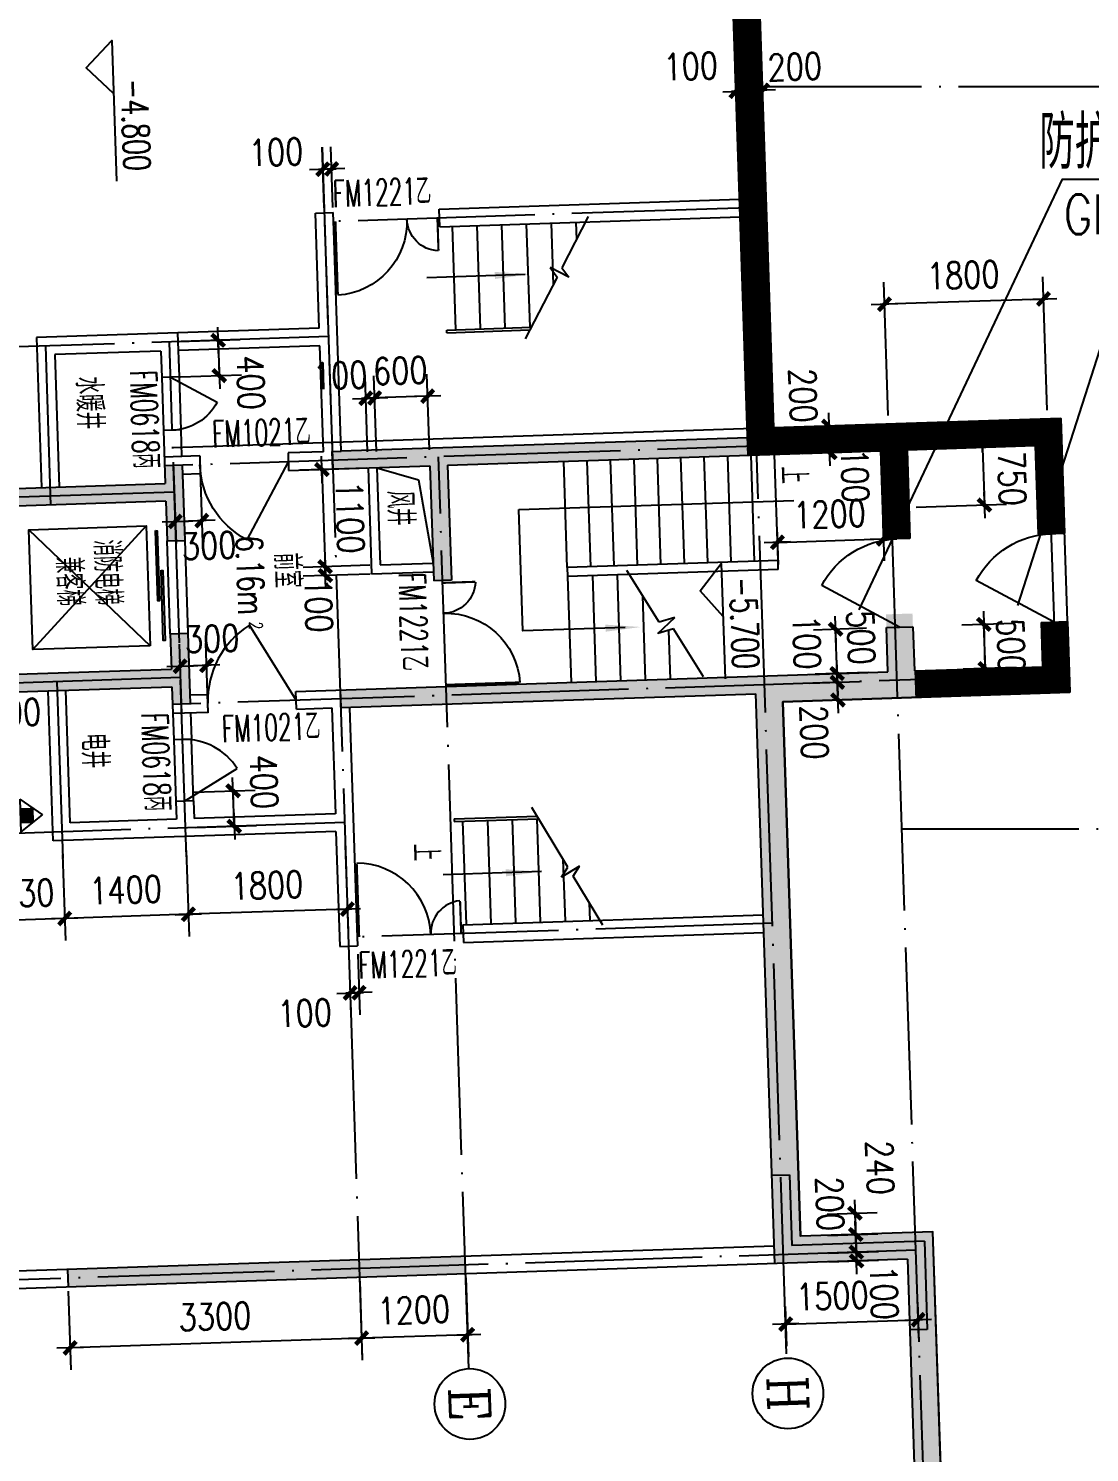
# Model space of a CAD drawing. Extents: x 634182 to 802382, y -1101880 to -864080.
# Drawn here: x 655539 to 667543, y -999921 to -983810 of the extents above; entities that cross this region are included whole.
import ezdxf
from ezdxf.enums import TextEntityAlignment as Align

# ---------------------------------------------------------------- set-up
doc = ezdxf.new("R2010")
doc.units = 0
doc.header["$LTSCALE"] = 1000
doc.header["$MEASUREMENT"] = 0
doc.linetypes.add('DOTE', pattern=[2.42, 2, -0.2, 0.02, -0.2])
doc.layers.get('0').update_dxf_attribs({"linetype": 'CONTINUOUS'})
doc.layers.get('DEFPOINTS').update_dxf_attribs({"linetype": 'CONTINUOUS'})
for name, color, linetype in [('21', 21, 'CONTINUOUS'), ('AXIS', 3, 'CONTINUOUS'), ('AXIS_TEXT', 7, 'CONTINUOUS'), ('DOTE', 1, 'DOTE'), ('LVTRY', 23, 'CONTINUOUS'), ('PUB_DIM', 3, 'CONTINUOUS'), ('PUB_TEXT', 7, 'CONTINUOUS'), ('STAIR', 2, 'CONTINUOUS'), ('TEXT1', 7, 'CONTINUOUS'), ('WALL', 191, 'CONTINUOUS'), ('WINDOW', 2, 'CONTINUOUS'), ('WINDOW_TEXT', 6, 'CONTINUOUS'), ('防火分區线', 2, 'CONTINUOUS'), ('防火门', 7, 'CONTINUOUS')]:
    doc.layers.add(name, color=color, linetype=linetype)
doc.styles.add('COMPLEX', font='COMPLEX')
doc.styles.add('DIM_FONT', font='simplex.shx', dxfattribs={"width": 0.8})
doc.styles.add('SIMPLEX', font='SIMPLEX.SHX')
doc.styles.add('Z', font='romans', dxfattribs={"width": 0.8, "bigfont": 'z'})
doc.dimstyles.new('DIMN', dxfattribs={"dimtxt": 300, "dimasz": 1, "dimexe": 250, "dimexo": 300, "dimgap": 150, "dimtad": 1, "dimdec": 0, "dimzin": 0, "dimdsep": 46, "dimtxsty": 'DIM_FONT', "dimblk": '_DIMX', "dimblk1": '_DIMX', "dimblk2": '_DIMX', "dimcen": 2.5, "dimclrt": 7, "dimadec": 0, "dimazin": 0, "dimtfac": 1, "dimtdec": 0, "dimtix": 1, "dimtmove": 2, "dimatfit": 3, "dimldrblk": '_DIMX', "dimfxl": 0, "dimtolj": 1, "dimtzin": 0, "dimarcsym": 0})

# ---------------------------------------------------------------- blocks, each defined once
blk = doc.blocks.new('M_A1SFU')
blk.add_line((-0.5, 0), (0, -0.866))
blk.add_arc((-0.5, 0), 1, 300, 0)
blk = doc.blocks.new('_DBLK')
blk.add_line((-0.5, 0), (0, -0.866))
blk.add_arc((-0.5, 0), 1, 300, 0)
at = {"layer": 'WINDOW_TEXT', "style": 'SIMPLEX', "flags": 9}
blk.add_attdef('A', text='', height=1, dxfattribs=at).set_placement((0, 1.5), align=Align.MIDDLE)
blk = doc.blocks.new('M_A17ORW')
at = {"const_width": 0.02}
for points in [[(-0.481, -0.001), (-0.481, -0.308)], [(0.481, 0.001), (0.481, -0.691)]]:
    blk.add_lwpolyline(points, dxfattribs=at)
for centre, radius, start, end in [((-0.501, -0.003), 0.307, 274.2492, 0.2101), ((0.505, 0.002), 0.699, 180.2762, 268.0603)]:
    blk.add_arc(centre, radius, start, end)
blk = doc.blocks.new('_AXISO')
blk.add_circle((0, 0), 0.5)
at = {"layer": 'AXIS_TEXT', "style": 'COMPLEX', "width": 1.041667}
blk.add_attdef('A', text='', height=0.56, dxfattribs=at).set_placement((-0.25, -0.28), (0.25, -0.28), align=Align.FIT)
blk = doc.blocks.new('_DIMX')
blk.add_line((-150, 0), (150, 0))
at = {"const_width": 50}
blk.add_lwpolyline([(-70, -70), (70, 70)], dxfattribs=at)
blk = doc.blocks.new('_A2AKO')
at = {"const_width": 0.02}
for points in [[(-0.481, -0.001), (-0.481, -0.308)], [(0.481, 0.001), (0.481, -0.691)]]:
    blk.add_lwpolyline(points, dxfattribs=at)
for centre, radius, start, end in [((-0.501, -0.003), 0.307, 274.2492, 0.2101), ((0.505, 0.002), 0.699, 180.2762, 268.0603)]:
    blk.add_arc(centre, radius, start, end)
blk = doc.blocks.new('M_A14NPV')
for points in [[(0.18, 0.178), (0.177, 0.16), (-0.617, 0.16), (-0.617, 0.181)], [(0.632, 0.226), (0.629, 0.208), (-0.164, 0.208), (-0.164, 0.229)]]:
    blk.add_lwpolyline(points, close=True)
blk = doc.blocks.new('A$C369A06F2')
at = {"layer": 'PUB_DIM'}
for p, q in [((0, 0), (186, 248)), ((373, 0), (186, 248)), ((0, 0), (373, 0)), ((103, 138), (270, 138)), ((270, 138), (270, 0))]:
    blk.add_line(p, q, dxfattribs=at)
blk.add_solid([(103, 138), (270, 138), (103, 0), (270, 0)], dxfattribs=at)
blk = doc.blocks.new('*D1098')
at = {"color": 0, "linetype": 'ByBlock'}
for p, q in [((659164, -994286), (659187, -994972)), ((659264, -994283), (659287, -994969)), ((659177, -994722), (659176, -994722)), ((659178, -994722), (659278, -994719)), ((659178, -994722), (659278, -994719)), ((659279, -994719), (659280, -994719))]:
    blk.add_line(p, q, dxfattribs=at)
at = {"layer": 'DEFPOINTS', "color": 0, "linetype": 'ByBlock'}
for p in [(659154, -993986), (659254, -993983), (659278, -994719)]:
    blk.add_point(p, dxfattribs=at)
at = {"color": 0, "linetype": 'ByBlock'}
for p, rotation in [((659178, -994722), 1.900000000160169), ((659278, -994719), 181.9000000001601)]:
    blk.add_blockref('_DIMX', p, dxfattribs=dict(at, rotation=rotation))
at = {"color": 7, "linetype": 'ByBlock', "insert": (658664, -994950), "char_height": 300, "attachment_point": 5, "rotation": 1.9, "style": 'DIM_FONT'}
blk.add_mtext('\\A1;100', dxfattribs=at)
blk = doc.blocks.new('*D1099')
at = {"color": 0, "linetype": 'ByBlock'}
for p, q in [((658884, -985838), (658861, -985152)), ((658984, -985835), (658961, -985149)), ((658868, -985402), (658867, -985402)), ((658869, -985402), (658969, -985399)), ((658869, -985402), (658969, -985399)), ((658970, -985399), (658971, -985398))]:
    blk.add_line(p, q, dxfattribs=at)
at = {"layer": 'DEFPOINTS', "color": 0, "linetype": 'ByBlock'}
for p in [(658969, -985399), (658894, -986138), (658994, -986135)]:
    blk.add_point(p, dxfattribs=at)
at = {"color": 0, "linetype": 'ByBlock'}
for p, rotation in [((658869, -985402), 1.899999999898299), ((658969, -985399), 181.8999999998983)]:
    blk.add_blockref('_DIMX', p, dxfattribs=dict(at, rotation=rotation))
at = {"color": 7, "linetype": 'ByBlock', "insert": (658340, -985209), "char_height": 300, "attachment_point": 5, "rotation": 1.9, "style": 'DIM_FONT'}
blk.add_mtext('\\A1;100', dxfattribs=at)
blk = doc.blocks.new('*D1107')
at = {"color": 0, "linetype": 'ByBlock'}
for p, q in [((659123, -993050), (659155, -994023)), ((657324, -993110), (657356, -994082)), ((659146, -993773), (657349, -993832))]:
    blk.add_line(p, q, dxfattribs=at)
at = {"layer": 'DEFPOINTS', "color": 0, "linetype": 'ByBlock'}
for p in [(659113, -992750), (657314, -992810), (657348, -993832)]:
    blk.add_point(p, dxfattribs=at)
at = {"color": 0, "linetype": 'ByBlock'}
for p, rotation in [((657348, -993832), 181.8999999999981), ((659147, -993773), 1.899999999998139)]:
    blk.add_blockref('_DIMX', p, dxfattribs=dict(at, rotation=rotation))
at = {"color": 7, "linetype": 'ByBlock', "insert": (658237, -993503), "char_height": 300, "attachment_point": 5, "rotation": 1.9, "style": 'DIM_FONT'}
blk.add_mtext('\\A1;1800', dxfattribs=at)
blk = doc.blocks.new('*D1108')
at = {"color": 0, "linetype": 'ByBlock'}
for p, q in [((655925, -993156), (655957, -994129)), ((657324, -993110), (657356, -994082)), ((657347, -993832), (655950, -993879))]:
    blk.add_line(p, q, dxfattribs=at)
at = {"layer": 'DEFPOINTS', "color": 0, "linetype": 'ByBlock'}
for p in [(655915, -992857), (657314, -992810), (655949, -993879)]:
    blk.add_point(p, dxfattribs=at)
at = {"color": 0, "linetype": 'ByBlock'}
for p, rotation in [((657348, -993832), 1.900000000001416), ((655949, -993879), 181.9000000000014)]:
    blk.add_blockref('_DIMX', p, dxfattribs=dict(at, rotation=rotation))
at = {"color": 7, "linetype": 'ByBlock', "insert": (656638, -993556), "char_height": 300, "attachment_point": 5, "rotation": 1.9, "style": 'DIM_FONT'}
blk.add_mtext('\\A1;1400', dxfattribs=at)
blk = doc.blocks.new('_ARROW')
blk.add_solid([(0, 0), (-1, 0.1), (-1, -0.1)])
blk = doc.blocks.new('*D1116')
at = {"color": 0, "linetype": 'ByBlock'}
for p, q in [((655095, -993184), (655127, -994156)), ((655925, -993156), (655957, -994129)), ((655118, -993906), (655117, -993906)), ((655949, -993879), (655119, -993906)), ((655950, -993879), (655951, -993879))]:
    blk.add_line(p, q, dxfattribs=at)
at = {"layer": 'DEFPOINTS', "color": 0, "linetype": 'ByBlock'}
for p in [(655085, -992884), (655915, -992857), (655119, -993906)]:
    blk.add_point(p, dxfattribs=at)
at = {"color": 0, "linetype": 'ByBlock'}
for p, rotation in [((655119, -993906), 1.900000000006955), ((655949, -993879), 181.900000000007)]:
    blk.add_blockref('_DIMX', p, dxfattribs=dict(at, rotation=rotation))
at = {"color": 7, "linetype": 'ByBlock', "insert": (655524, -993593), "char_height": 300, "attachment_point": 5, "rotation": 1.9, "style": 'DIM_FONT'}
blk.add_mtext('\\A1;830', dxfattribs=at)
blk = doc.blocks.new('*D1124')
at = {"color": 0, "linetype": 'ByBlock'}
for p, q in [((659287, -997984), (659316, -998877)), ((660486, -997944), (660516, -998837)), ((660506, -998588), (659309, -998627))]:
    blk.add_line(p, q, dxfattribs=at)
at = {"layer": 'DEFPOINTS', "color": 0, "linetype": 'ByBlock'}
for p in [(659277, -997684, -285), (660476, -997645, -285), (659308, -998627)]:
    blk.add_point(p, dxfattribs=at)
at = {"color": 0, "linetype": 'ByBlock'}
for p, rotation in [((659308, -998627), 181.9000000000015), ((660507, -998588), 1.900000000001496)]:
    blk.add_blockref('_DIMX', p, dxfattribs=dict(at, rotation=rotation))
at = {"color": 7, "linetype": 'ByBlock', "insert": (659898, -998308), "char_height": 300, "attachment_point": 5, "rotation": 1.9, "style": 'DIM_FONT'}
blk.add_mtext('\\A1;1200', dxfattribs=at)
blk = doc.blocks.new('*D1153')
at = {"color": 0, "linetype": 'ByBlock'}
for p, q in [((659402, -989882), (658645, -989907)), ((659406, -989982), (658648, -990007)), ((658895, -989898), (658895, -989897)), ((658895, -989899), (658898, -989999)), ((658895, -989899), (658898, -989999)), ((658898, -990000), (658898, -990001))]:
    blk.add_line(p, q, dxfattribs=at)
at = {"layer": 'DEFPOINTS', "color": 0, "linetype": 'ByBlock'}
for p in [(659702, -989872), (658898, -989999, 285), (659705, -989972)]:
    blk.add_point(p, dxfattribs=at)
at = {"color": 0, "linetype": 'ByBlock'}
for p, rotation in [((658895, -989899), 271.9000000001142), ((658898, -989999), 91.90000000011419)]:
    blk.add_blockref('_DIMX', p, dxfattribs=dict(at, rotation=rotation))
at = {"color": 7, "linetype": 'ByBlock', "insert": (658822, -990337), "char_height": 300, "attachment_point": 5, "rotation": 271.9, "style": 'DIM_FONT'}
blk.add_mtext('\\A1;100', dxfattribs=at)
blk = doc.blocks.new('*D1154')
at = {"color": 0, "linetype": 'ByBlock'}
for p, q in [((659475, -988596), (659447, -987740)), ((660075, -988577), (660047, -987721)), ((659454, -987990), (659453, -987990)), ((660055, -987970), (659455, -987990)), ((660056, -987970), (660057, -987970))]:
    blk.add_line(p, q, dxfattribs=at)
at = {"layer": 'DEFPOINTS', "color": 0, "linetype": 'ByBlock'}
for p in [(659455, -987990), (659485, -988896), (660085, -988876)]:
    blk.add_point(p, dxfattribs=at)
at = {"color": 0, "linetype": 'ByBlock'}
for p, rotation in [((659455, -987990), 1.900000000009652), ((660055, -987970), 181.9000000000097)]:
    blk.add_blockref('_DIMX', p, dxfattribs=dict(at, rotation=rotation))
at = {"color": 7, "linetype": 'ByBlock', "insert": (659745, -987681), "char_height": 300, "attachment_point": 5, "rotation": 1.9, "style": 'DIM_FONT'}
blk.add_mtext('\\A1;600', dxfattribs=at)
blk = doc.blocks.new('*D1155')
at = {"color": 0, "linetype": 'ByBlock'}
for p, q in [((659375, -988600), (659347, -987744)), ((659475, -988596), (659447, -987740)), ((659354, -987994), (659353, -987994)), ((659455, -987990), (659355, -987994)), ((659455, -987990), (659355, -987994)), ((659456, -987990), (659457, -987990))]:
    blk.add_line(p, q, dxfattribs=at)
at = {"layer": 'DEFPOINTS', "color": 0, "linetype": 'ByBlock'}
for p in [(659355, -987994), (659385, -988900), (659485, -988896)]:
    blk.add_point(p, dxfattribs=at)
at = {"color": 0, "linetype": 'ByBlock'}
for p, rotation in [((659355, -987994), 1.900000000065528), ((659455, -987990), 181.9000000000655)]:
    blk.add_blockref('_DIMX', p, dxfattribs=dict(at, rotation=rotation))
at = {"color": 7, "linetype": 'ByBlock', "insert": (659065, -987735), "char_height": 300, "attachment_point": 5, "rotation": 1.9, "style": 'DIM_FONT'}
blk.add_mtext('\\A1;100', dxfattribs=at)
blk = doc.blocks.new('*D1157')
at = {"color": 0, "linetype": 'ByBlock'}
for p, q in [((657414, -992449), (658104, -992427)), ((657867, -992834), (657854, -992436)), ((657427, -992849), (658117, -992826))]:
    blk.add_line(p, q, dxfattribs=at)
at = {"layer": 'DEFPOINTS', "color": 0, "linetype": 'ByBlock'}
for p in [(657854, -992435), (657114, -992459, -285), (657127, -992859, -285)]:
    blk.add_point(p, dxfattribs=at)
at = {"color": 0, "linetype": 'ByBlock'}
for p, rotation in [((657854, -992435), 91.8999999999942), ((657867, -992835), 271.8999999999942)]:
    blk.add_blockref('_DIMX', p, dxfattribs=dict(at, rotation=rotation))
at = {"color": 7, "linetype": 'ByBlock', "insert": (658204, -992333), "char_height": 300, "attachment_point": 5, "rotation": 271.9, "style": 'DIM_FONT'}
blk.add_mtext('\\A1;400', dxfattribs=at)
blk = doc.blocks.new('*D1162')
at = {"color": 0, "linetype": 'ByBlock'}
for p, q in [((657178, -988717), (657209, -989638)), ((657478, -988708), (657509, -989628)), ((657199, -989388), (657198, -989388)), ((657200, -989388), (657500, -989378)), ((657200, -989388), (657500, -989378)), ((657501, -989378), (657502, -989378))]:
    blk.add_line(p, q, dxfattribs=at)
at = {"layer": 'DEFPOINTS', "color": 0, "linetype": 'ByBlock'}
for p in [(657168, -988418), (657468, -988408), (657500, -989378)]:
    blk.add_point(p, dxfattribs=at)
at = {"color": 0, "linetype": 'ByBlock'}
for p, rotation in [((657200, -989388), 1.900000000015165), ((657500, -989378), 181.9000000000152)]:
    blk.add_blockref('_DIMX', p, dxfattribs=dict(at, rotation=rotation))
at = {"color": 7, "linetype": 'ByBlock', "insert": (657583, -989660), "char_height": 300, "attachment_point": 5, "rotation": 1.9, "style": 'DIM_FONT'}
blk.add_mtext('\\A1;300', dxfattribs=at)
blk = doc.blocks.new('*D1163')
at = {"color": 0, "linetype": 'ByBlock'}
for p, q in [((657273, -991561), (657246, -990775)), ((657572, -991551), (657546, -990765)), ((657254, -991025), (657253, -991025)), ((657255, -991025), (657555, -991015)), ((657255, -991025), (657555, -991015)), ((657556, -991015), (657557, -991015))]:
    blk.add_line(p, q, dxfattribs=at)
at = {"layer": 'DEFPOINTS', "color": 0, "linetype": 'ByBlock'}
for p in [(657555, -991015), (657282, -991861), (657582, -991851)]:
    blk.add_point(p, dxfattribs=at)
at = {"color": 0, "linetype": 'ByBlock'}
for p, rotation in [((657255, -991025), 1.899999999926276), ((657555, -991015), 181.8999999999263)]:
    blk.add_blockref('_DIMX', p, dxfattribs=dict(at, rotation=rotation))
at = {"color": 7, "linetype": 'ByBlock', "insert": (657617, -990713), "char_height": 300, "attachment_point": 5, "rotation": 1.9, "style": 'DIM_FONT'}
blk.add_mtext('\\A1;300', dxfattribs=at)
blk = doc.blocks.new('*D1185')
at = {"color": 0, "linetype": 'ByBlock'}
for p, q in [((655989, -998094), (656018, -998987)), ((659287, -997984), (659316, -998877)), ((659307, -998627), (656011, -998737))]:
    blk.add_line(p, q, dxfattribs=at)
at = {"layer": 'DEFPOINTS', "color": 0, "linetype": 'ByBlock'}
for p in [(659277, -997684, -285), (655979, -997794, -285), (656010, -998737)]:
    blk.add_point(p, dxfattribs=at)
at = {"color": 0, "linetype": 'ByBlock'}
for p, rotation in [((659308, -998627), 1.900000000002056), ((656010, -998737), 181.900000000002)]:
    blk.add_blockref('_DIMX', p, dxfattribs=dict(at, rotation=rotation))
at = {"color": 7, "linetype": 'ByBlock', "insert": (657649, -998382), "char_height": 300, "attachment_point": 5, "rotation": 1.9, "style": 'DIM_FONT'}
blk.add_mtext('\\A1;3300', dxfattribs=at)
blk = doc.blocks.new('*D1198')
at = {"color": 0, "linetype": 'ByBlock'}
for p, q in [((663566, -985220), (663534, -984270)), ((663666, -985217), (663634, -984267)), ((663542, -984520), (663541, -984520)), ((663642, -984517), (663543, -984520)), ((663642, -984517), (663543, -984520)), ((663643, -984517), (663644, -984517))]:
    blk.add_line(p, q, dxfattribs=at)
at = {"layer": 'DEFPOINTS', "color": 0, "linetype": 'ByBlock'}
for p in [(663543, -984520), (663576, -985520), (663676, -985516)]:
    blk.add_point(p, dxfattribs=at)
at = {"color": 0, "linetype": 'ByBlock'}
for p, rotation in [((663543, -984520), 1.900000000060185), ((663642, -984517), 181.9000000000601)]:
    blk.add_blockref('_DIMX', p, dxfattribs=dict(at, rotation=rotation))
at = {"color": 7, "linetype": 'ByBlock', "insert": (663031, -984237), "char_height": 300, "attachment_point": 5, "rotation": 1.9, "style": 'DIM_FONT'}
blk.add_mtext('\\A1;100', dxfattribs=at)
blk = doc.blocks.new('*D1199')
at = {"color": 0, "linetype": 'ByBlock'}
for p, q in [((663666, -985217), (663634, -984267)), ((663866, -985210), (663834, -984260)), ((663641, -984517), (663640, -984517)), ((663842, -984510), (663642, -984517)), ((663842, -984510), (663642, -984517)), ((663843, -984510), (663844, -984510))]:
    blk.add_line(p, q, dxfattribs=at)
at = {"layer": 'DEFPOINTS', "color": 0, "linetype": 'ByBlock'}
for p in [(663642, -984517), (663676, -985516), (663876, -985510)]:
    blk.add_point(p, dxfattribs=at)
at = {"color": 0, "linetype": 'ByBlock'}
for p, rotation in [((663642, -984517), 1.899999999968127), ((663842, -984510), 181.8999999999681)]:
    blk.add_blockref('_DIMX', p, dxfattribs=dict(at, rotation=rotation))
at = {"color": 7, "linetype": 'ByBlock', "insert": (664208, -984242), "char_height": 300, "attachment_point": 5, "rotation": 1.9, "style": 'DIM_FONT'}
blk.add_mtext('\\A1;200', dxfattribs=at)
blk = doc.blocks.new('*D1205')
at = {"color": 0, "linetype": 'ByBlock'}
for p, q in [((664374, -991118), (664937, -991099)), ((664687, -991107), (664687, -991106)), ((664690, -991207), (664687, -991108)), ((664690, -991207), (664687, -991108)), ((664377, -991218), (664940, -991199)), ((664690, -991208), (664690, -991209))]:
    blk.add_line(p, q, dxfattribs=at)
at = {"layer": 'DEFPOINTS', "color": 0, "linetype": 'ByBlock'}
for p in [(664074, -991128), (664687, -991108), (664077, -991228)]:
    blk.add_point(p, dxfattribs=at)
at = {"color": 0, "linetype": 'ByBlock'}
for p, rotation in [((664687, -991108), 271.9000000001246), ((664690, -991207), 91.90000000012466)]:
    blk.add_blockref('_DIMX', p, dxfattribs=dict(at, rotation=rotation))
at = {"color": 7, "linetype": 'ByBlock', "insert": (664344, -990754), "char_height": 300, "attachment_point": 5, "rotation": 271.9, "style": 'DIM_FONT'}
blk.add_mtext('\\A1;100', dxfattribs=at)
blk = doc.blocks.new('*D1206')
at = {"color": 0, "linetype": 'ByBlock'}
for p, q in [((664377, -991218), (664940, -991199)), ((664690, -991206), (664690, -991205)), ((664697, -991407), (664690, -991207)), ((664697, -991407), (664690, -991207)), ((664384, -991418), (664947, -991399)), ((664697, -991408), (664697, -991409))]:
    blk.add_line(p, q, dxfattribs=at)
at = {"layer": 'DEFPOINTS', "color": 0, "linetype": 'ByBlock'}
for p in [(664077, -991228), (664690, -991207), (664084, -991428)]:
    blk.add_point(p, dxfattribs=at)
at = {"color": 0, "linetype": 'ByBlock'}
for p, rotation in [((664690, -991207), 271.8999999999747), ((664697, -991407), 91.89999999997474)]:
    blk.add_blockref('_DIMX', p, dxfattribs=dict(at, rotation=rotation))
at = {"color": 7, "linetype": 'ByBlock', "insert": (664428, -991773), "char_height": 300, "attachment_point": 5, "rotation": 271.9, "style": 'DIM_FONT'}
blk.add_mtext('\\A1;200', dxfattribs=at)
blk = doc.blocks.new('*D1207')
at = {"color": 0, "linetype": 'ByBlock'}
for p, q in [((664287, -988519), (664850, -988501)), ((664600, -988508), (664600, -988507)), ((664601, -988509), (664604, -988609)), ((664601, -988509), (664604, -988609)), ((664291, -988619), (664854, -988601)), ((664604, -988610), (664604, -988611))]:
    blk.add_line(p, q, dxfattribs=at)
at = {"layer": 'DEFPOINTS', "color": 0, "linetype": 'ByBlock'}
for p in [(663988, -988529), (663991, -988629), (664604, -988609)]:
    blk.add_point(p, dxfattribs=at)
at = {"color": 0, "linetype": 'ByBlock'}
for p, rotation in [((664601, -988509), 271.9000000000491), ((664604, -988609), 91.9000000000491)]:
    blk.add_blockref('_DIMX', p, dxfattribs=dict(at, rotation=rotation))
at = {"color": 7, "linetype": 'ByBlock', "insert": (664890, -988868), "char_height": 300, "attachment_point": 5, "rotation": 271.9, "style": 'DIM_FONT'}
blk.add_mtext('\\A1;100', dxfattribs=at)
blk = doc.blocks.new('*D1208')
at = {"color": 0, "linetype": 'ByBlock'}
for p, q in [((664281, -988319), (664844, -988301)), ((664594, -988308), (664594, -988307)), ((664594, -988309), (664601, -988509)), ((664594, -988309), (664601, -988509)), ((664287, -988519), (664850, -988501)), ((664601, -988510), (664601, -988511))]:
    blk.add_line(p, q, dxfattribs=at)
at = {"layer": 'DEFPOINTS', "color": 0, "linetype": 'ByBlock'}
for p in [(663981, -988329), (663988, -988529), (664601, -988509)]:
    blk.add_point(p, dxfattribs=at)
at = {"color": 0, "linetype": 'ByBlock'}
for p, rotation in [((664594, -988309), 271.9000000000436), ((664601, -988509), 91.90000000004355)]:
    blk.add_blockref('_DIMX', p, dxfattribs=dict(at, rotation=rotation))
at = {"color": 7, "linetype": 'ByBlock', "insert": (664301, -987962), "char_height": 300, "attachment_point": 5, "rotation": 271.9, "style": 'DIM_FONT'}
blk.add_mtext('\\A1;200', dxfattribs=at)
blk = doc.blocks.new('*D1209')
at = {"color": 0, "linetype": 'ByBlock'}
for p, q in [((664576, -997225), (665139, -997206)), ((664889, -997213), (664889, -997212)), ((664889, -997214), (664897, -997454)), ((664889, -997214), (664897, -997454)), ((664584, -997464), (665147, -997446)), ((664897, -997455), (664897, -997456))]:
    blk.add_line(p, q, dxfattribs=at)
at = {"layer": 'DEFPOINTS', "color": 0, "linetype": 'ByBlock'}
for p in [(664276, -997235), (664284, -997474), (664897, -997454)]:
    blk.add_point(p, dxfattribs=at)
at = {"color": 0, "linetype": 'ByBlock'}
for p, rotation in [((664889, -997214), 271.8999999999976), ((664897, -997454), 91.89999999999765)]:
    blk.add_blockref('_DIMX', p, dxfattribs=dict(at, rotation=rotation))
at = {"color": 7, "linetype": 'ByBlock', "insert": (665172, -996698), "char_height": 300, "attachment_point": 5, "rotation": 271.9, "style": 'DIM_FONT'}
blk.add_mtext('\\A1;240', dxfattribs=at)
blk = doc.blocks.new('*D1210')
at = {"color": 0, "linetype": 'ByBlock'}
for p, q in [((664591, -997664), (665154, -997646)), ((664594, -997764), (665157, -997746)), ((664904, -997653), (664904, -997652)), ((664904, -997654), (664907, -997754)), ((664904, -997654), (664907, -997754)), ((664907, -997755), (664907, -997756))]:
    blk.add_line(p, q, dxfattribs=at)
at = {"layer": 'DEFPOINTS', "color": 0, "linetype": 'ByBlock'}
for p in [(664291, -997674), (664294, -997774), (664907, -997754)]:
    blk.add_point(p, dxfattribs=at)
at = {"color": 0, "linetype": 'ByBlock'}
for p, rotation in [((664904, -997654), 271.8999999998622), ((664907, -997754), 91.89999999986216)]:
    blk.add_blockref('_DIMX', p, dxfattribs=dict(at, rotation=rotation))
at = {"color": 7, "linetype": 'ByBlock', "insert": (665219, -998112), "char_height": 300, "attachment_point": 5, "rotation": 271.9, "style": 'DIM_FONT'}
blk.add_mtext('\\A1;100', dxfattribs=at)
blk = doc.blocks.new('*D1211')
at = {"color": 0, "linetype": 'ByBlock'}
for p, q in [((664584, -997464), (665147, -997446)), ((664897, -997453), (664897, -997452)), ((664897, -997454), (664904, -997654)), ((664897, -997454), (664904, -997654)), ((664591, -997664), (665154, -997646)), ((664904, -997655), (664904, -997656))]:
    blk.add_line(p, q, dxfattribs=at)
at = {"layer": 'DEFPOINTS', "color": 0, "linetype": 'ByBlock'}
for p in [(664284, -997474), (664291, -997674), (664904, -997654)]:
    blk.add_point(p, dxfattribs=at)
at = {"color": 0, "linetype": 'ByBlock'}
for p, rotation in [((664897, -997454), 271.9000000000369), ((664904, -997654), 91.90000000003695)]:
    blk.add_blockref('_DIMX', p, dxfattribs=dict(at, rotation=rotation))
at = {"color": 7, "linetype": 'ByBlock', "insert": (664605, -997107), "char_height": 300, "attachment_point": 5, "rotation": 271.9, "style": 'DIM_FONT'}
blk.add_mtext('\\A1;200', dxfattribs=at)
blk = doc.blocks.new('*D1218')
at = {"color": 0, "linetype": 'ByBlock'}
for p, q in [((654932, -991292), (654960, -992113)), ((655032, -991288), (655059, -992110)), ((654950, -991863), (654949, -991863)), ((654951, -991863), (655051, -991860)), ((654951, -991863), (655051, -991860)), ((655052, -991860), (655053, -991860))]:
    blk.add_line(p, q, dxfattribs=at)
at = {"layer": 'DEFPOINTS', "color": 0, "linetype": 'ByBlock'}
for p in [(654922, -990992, -285), (655022, -990989, -285), (655051, -991860)]:
    blk.add_point(p, dxfattribs=at)
at = {"color": 0, "linetype": 'ByBlock'}
for p, rotation in [((654951, -991863), 1.899999999930673), ((655051, -991860), 181.8999999999306)]:
    blk.add_blockref('_DIMX', p, dxfattribs=dict(at, rotation=rotation))
at = {"color": 7, "linetype": 'ByBlock', "insert": (655374, -991549), "char_height": 300, "attachment_point": 5, "rotation": 1.9, "style": 'DIM_FONT'}
blk.add_mtext('\\A1;100', dxfattribs=at)
blk = doc.blocks.new('*D1784')
at = {"color": 0, "linetype": 'ByBlock'}
for p, q in [((666694, -990541), (666097, -990560)), ((666347, -990551), (666347, -990550)), ((666364, -991052), (666347, -990552)), ((666711, -991040), (666114, -991060)), ((666364, -991053), (666364, -991054))]:
    blk.add_line(p, q, dxfattribs=at)
at = {"layer": 'DEFPOINTS', "color": 0, "linetype": 'ByBlock'}
for p in [(666347, -990552), (666994, -990531), (667010, -991030)]:
    blk.add_point(p, dxfattribs=at)
at = {"color": 0, "linetype": 'ByBlock'}
for p, rotation in [((666347, -990552), 271.9000000001097), ((666364, -991052), 91.90000000010976)]:
    blk.add_blockref('_DIMX', p, dxfattribs=dict(at, rotation=rotation))
at = {"color": 7, "linetype": 'ByBlock', "insert": (666655, -990792), "char_height": 300, "attachment_point": 5, "rotation": 271.9, "style": 'DIM_FONT'}
blk.add_mtext('\\A1;500', dxfattribs=at)
blk = doc.blocks.new('*D1785')
at = {"color": 0, "linetype": 'ByBlock'}
for p, q in [((665021, -990596), (664420, -990616)), ((664687, -991107), (664670, -990608)), ((665037, -991096), (664437, -991116))]:
    blk.add_line(p, q, dxfattribs=at)
at = {"layer": 'DEFPOINTS', "color": 0, "linetype": 'ByBlock'}
for p in [(664670, -990607), (665320, -990586), (665337, -991086)]:
    blk.add_point(p, dxfattribs=at)
at = {"color": 0, "linetype": 'ByBlock'}
for p, rotation in [((664670, -990607), 91.90000000001795), ((664687, -991108), 271.9000000000179)]:
    blk.add_blockref('_DIMX', p, dxfattribs=dict(at, rotation=rotation))
at = {"color": 7, "linetype": 'ByBlock', "insert": (664958, -990700), "char_height": 300, "attachment_point": 5, "rotation": 271.9, "style": 'DIM_FONT'}
blk.add_mtext('\\A1;500', dxfattribs=at)
blk = doc.blocks.new('*D1786')
at = {"color": 0, "linetype": 'ByBlock'}
for p, q in [((667064, -988127), (667014, -986621)), ((665265, -988187), (665215, -986680)), ((667021, -986871), (665224, -986930))]:
    blk.add_line(p, q, dxfattribs=at)
at = {"layer": 'DEFPOINTS', "color": 0, "linetype": 'ByBlock'}
for p in [(665223, -986930), (667074, -988427), (665275, -988487)]:
    blk.add_point(p, dxfattribs=at)
at = {"color": 0, "linetype": 'ByBlock'}
for p, rotation in [((667022, -986870), 1.900000000005973), ((665223, -986930), 181.9000000000059)]:
    blk.add_blockref('_DIMX', p, dxfattribs=dict(at, rotation=rotation))
at = {"color": 7, "linetype": 'ByBlock', "insert": (666113, -986600), "char_height": 300, "attachment_point": 5, "rotation": 1.9, "style": 'DIM_FONT'}
blk.add_mtext('\\A1;1800', dxfattribs=at)

msp = doc.modelspace()

# ---------------------------------------------------------------- linework, layer by layer
for points in [[(664938.472, -990385.949), (667235.263, -985513.389), (669920.293, -985513.389)], [(666730.765, -990336.656), (667759.536, -987134.147), (669916.271, -987134.147)]]:
    msp.add_lwpolyline(points)
at = {"layer": '21'}
for points in [[(663618.553, -982288.172, 300, 300, 0), (663824.113, -988484.687, 300, 300, 0), (667222.238, -988371.851, 300, 300, 0)], [(667110.489, -989526.29, 300, 300, 0), (667072.321, -988376.829, 300, 300, 0)], [(665361.431, -989583.941, 300, 300, 0), (665328.288, -988584.866, 300, 300, 0)], [(667143.676, -990525.739, 300, 300, 0), (667165.248, -991175.386, 300, 300, 0), (665566.04, -991228.437, 300, 300, 0)]]:
    msp.add_lwpolyline(points, format="xyseb", dxfattribs=at)
for points in [[(663672.538, -988439.683), (663679.169, -988639.573), (658975.298, -988595.507), (658981.929, -988795.397)], [(657079.659, -988758.474), (657279.373, -988751.849), (657107.754, -989607.982), (657307.643, -989601.327)], [(660281.038, -988752.301), (660081.325, -988758.953), (660324.14, -990051.586), (660124.249, -990058.217)], [(657092.744, -989158.232), (657086.113, -988958.342), (655063.86, -989225.537), (654857.339, -989032.278)], [(665239.669, -990438.465), (665539.504, -990428.519), (665261.232, -991088.466), (665571.013, -991378.354)], [(657169.178, -991456.99), (657368.891, -991450.337), (657142.568, -990657.432), (657342.459, -990650.825)], [(655126.855, -991124.493), (654933.596, -991331.014), (657155.739, -991057.188), (657162.37, -991257.078)], [(663768.688, -991338.089), (663762.056, -991138.199), (659071.449, -991493.94), (659064.818, -991294.05)], [(665571.013, -991378.354), (665261.232, -991088.466), (664071.838, -991428.087), (663762.056, -991138.199)], [(664071.838, -991428.087), (663762.056, -991138.199), (664272.429, -997474.82), (663982.54, -997784.593)], [(663982.54, -997784.593), (664272.429, -997474.82), (665481.806, -997734.862), (665771.565, -997425.097)], [(665481.806, -997734.862), (665771.565, -997425.097), (665713.886, -1004730.83), (666013.843, -1004720.879)], [(655980.482, -997849.904), (655987.114, -998049.814), (660477.848, -997700.733), (660484.48, -997900.653)]]:
    msp.add_solid(points, dxfattribs=at)
at = {"layer": 'DOTE'}
for p, q in [((664116.425, -998804.374), (663561.948, -982089.896)), ((663640.775, -984466.093), (703562.048, -984466.093)), ((658860.835, -985152.02), (659315.599, -998859.086)), ((663686.279, -985837.797), (658888.984, -985996.94)), ((658888.984, -985996.94), (658978.503, -988695.455)), ((658932.02, -987296.227), (653779.024, -987467.17)), ((655793.458, -989201.334), (655733.779, -987402.324)), ((657326.242, -993180.835), (657133.009, -987355.907)), ((667073.984, -988426.901), (657179.427, -988755.137)), ((667163.589, -991125.413), (667073.984, -988426.901)), ((666254.186, -1017976.197), (665274.973, -988486.571)), ((660520.038, -998972.483), (660177.777, -988655.671)), ((657189.373, -989054.972), (653965.399, -989161.922)), ((657258.999, -991153.817), (653905.014, -991265.081)), ((667163.589, -991125.413), (657268.946, -991453.652)), ((655859.769, -991200.235), (655927.012, -993227.252)), ((659114.373, -992793.203), (653961.377, -992964.146)), ((665420.257, -992866.093), (684662.048, -992866.093)), ((663954.836, -993933.344), (659157.475, -994092.489)), ((665578.346, -997631.626), (648493.268, -998198.312)), ((659581.707, -997830.471), (659581.71, -997830.554))]:
    msp.add_line(p, q, dxfattribs=at)
at = {"layer": 'LVTRY'}
msp.add_line((657307.644, -989601.351), (657342.458, -990650.801), dxfattribs=at)
msp.add_lwpolyline([(659481.478, -988778.825), (659950.013, -988917.788), (660117.483, -989858.277)], dxfattribs=at)
at = {"layer": 'PUB_DIM'}
for points in [[(656501.698, -984546.077), (656191.916, -984256.189), (656481.804, -983946.407), (656534.521, -985535.533)], [(661158.169, -986592.484), (660045.276, -986629.402)], [(661087.059, -989253.007), (664197.063, -989149.838)], [(662288.81, -990587.316), (661132.595, -990625.672), (661087.059, -989253.007)], [(663397.168, -990463.976), (663137.359, -990172.429), (663377.275, -989864.306), (663420.534, -991168.331)], [(661342.29, -993349.19), (660229.397, -993386.109)]]:
    msp.add_lwpolyline(points, dxfattribs=at)
at = {"layer": 'STAIR'}
for p, q in [((661450.735, -986011.989), (661473.911, -986710.625)), ((661872.24, -985938.949), (661574.265, -986516.211)), ((661730.581, -986002.705), (661737.148, -986200.662)), ((660331.35, -986049.098), (660370.141, -987218.455)), ((660611.196, -986039.815), (660649.987, -987209.172)), ((660891.042, -986030.531), (660929.833, -987199.888)), ((661170.888, -986021.248), (661209.679, -987190.605)), ((661170.888, -986021.248), (661209.679, -987190.605)), ((661519.223, -986622.843), (661158.127, -987322.386)), ((661653.375, -986624.569), (661440.112, -986514.485)), ((661440.112, -986514.485), (661519.223, -986622.843)), ((661574.265, -986516.211), (661653.375, -986624.569)), ((660270.196, -987221.771), (661226.438, -987190.049)), ((660271.191, -987251.754), (660270.196, -987221.771)), ((660271.191, -987251.754), (661210.674, -987220.588)), ((655544.783, -989481.653), (656916.484, -990793.055)), ((655589.746, -990837.067), (656871.52, -989437.641)), ((657142.568, -990657.432), (657107.754, -989607.982)), ((662673.035, -990527.579), (662308.628, -989942.136)), ((662657.961, -990654.752), (662852.272, -990474.909)), ((662852.272, -990474.909), (662673.035, -990527.579)), ((662837.198, -990602.081), (662657.961, -990654.752)), ((663176.372, -991146.988), (662837.198, -990602.081)), ((660353.602, -992752.142), (661293.086, -992720.976)), ((660353.602, -992752.142), (660354.597, -992782.126)), ((660354.597, -992782.126), (661310.839, -992750.404)), ((660493.334, -993948.167), (660454.542, -992778.81)), ((660773.18, -993938.883), (660734.388, -992769.527)), ((661053.026, -993929.6), (661014.234, -992760.243)), ((661640.571, -993296.958), (661233.908, -992622.884)), ((661332.872, -993920.317), (661294.08, -992750.96)), ((661332.872, -993920.317), (661294.08, -992750.96)), ((661612.717, -993911.009), (661589.541, -993212.373)), ((661774.314, -993286.345), (661568.815, -993410.321)), ((661568.815, -993410.321), (661640.571, -993296.958)), ((661702.559, -993399.708), (661774.314, -993286.345)), ((662038.137, -993955.953), (661702.559, -993399.708)), ((661892.563, -993901.726), (661885.996, -993703.769))]:
    msp.add_line(p, q, dxfattribs=at)
msp.add_lwpolyline([(656916.484, -990793.055), (655589.746, -990837.067), (655544.783, -989481.653), (656871.52, -989437.641)], close=True, dxfattribs=at)
at = {"layer": 'WALL'}
for p, q in [((663589.65, -985941.058), (663465.318, -982193.119)), ((663768.471, -982283.199), (663969.057, -988329.792)), ((660184.978, -985853.892), (663583.019, -985741.168)), ((658785.657, -985900.312), (658985.638, -985893.678)), ((658828.759, -987199.598), (658785.657, -985900.312)), ((658992.269, -986093.568), (658985.638, -985893.678)), ((660191.61, -986053.782), (660184.978, -985853.892)), ((660191.61, -986053.782), (663589.65, -985941.058)), ((663679.169, -988639.573), (663589.65, -985941.058)), ((658992.179, -986093.571), (658992.269, -986093.568)), ((659075.067, -988592.197), (658992.179, -986093.571)), ((658828.759, -987199.598), (655630.519, -987305.694)), ((657246.216, -987752.371), (657229.639, -987252.646)), ((655630.519, -987305.694), (655686.882, -989004.76)), ((657036.38, -987459.167), (655837.04, -987498.953)), ((657036.38, -987459.167), (657046.326, -987759.002)), ((658835.39, -987399.488), (657236.27, -987452.536)), ((658875.176, -988598.828), (658835.39, -987399.488)), ((655837.04, -987498.953), (655886.772, -988998.129)), ((657246.216, -987752.371), (657046.326, -987759.002)), ((667217.264, -988222.037), (665468.232, -988280.059)), ((667217.264, -988222.037), (667260.407, -989521.312)), ((657266.11, -988352.041), (657066.22, -988358.672)), ((657066.22, -988358.672), (657086.113, -988958.342)), ((663969.057, -988329.792), (657172.796, -988555.247)), ((657276.056, -988651.876), (657266.11, -988352.041)), ((663969.057, -988329.792), (665468.232, -988280.059)), ((663672.538, -988439.683), (659075.067, -988592.197)), ((660281.038, -988752.301), (665178.344, -988589.84)), ((665178.344, -988589.84), (665211.546, -989588.931)), ((666927.385, -988531.819), (665478.185, -988579.894)), ((665478.185, -988579.894), (665511.348, -989578.968)), ((666927.385, -988531.819), (666960.572, -989531.268)), ((657475.971, -988645.244), (657076.166, -988658.507)), ((657279.373, -988751.849), (657079.483, -988758.48)), ((657279.373, -988751.849), (657307.644, -989601.351)), ((657475.971, -988645.244), (657482.602, -988845.134)), ((658875.176, -988598.828), (658475.421, -988612.089)), ((658475.421, -988612.089), (658482.052, -988811.979)), ((658975.298, -988595.507), (659075.067, -988592.197)), ((658981.929, -988795.397), (658975.298, -988595.507)), ((657282.687, -988851.766), (657482.602, -988845.134)), ((658482.052, -988811.979), (660081.148, -988758.932)), ((659381.533, -988782.14), (659421.319, -989981.481)), ((659481.478, -988778.825), (659517.948, -989878.22)), ((660081.148, -988758.932), (660124.249, -990058.217)), ((660281.038, -988752.301), (660324.14, -990051.586)), ((654857.339, -989032.278), (657086.113, -988958.342)), ((657092.744, -989158.232), (655063.86, -989225.537)), ((657092.744, -989158.232), (657107.754, -989607.982)), ((666960.572, -989531.268), (667260.407, -989521.312)), ((657107.754, -989607.982), (657307.644, -989601.351)), ((665511.348, -989578.968), (665211.491, -989588.915)), ((659517.948, -989878.22), (660117.618, -989858.327)), ((664018.627, -989829.547), (661634.939, -989908.622)), ((664022.034, -989929.489), (664018.627, -989829.547)), ((659421.319, -989981.481), (660120.934, -989958.272)), ((661634.939, -989908.622), (661638.254, -990008.567)), ((664022.034, -989929.489), (661638.254, -990008.567)), ((660324.14, -990051.586), (660124.249, -990058.217)), ((666993.759, -990530.717), (667293.594, -990520.761)), ((667293.594, -990520.761), (667320.144, -991320.33)), ((657142.568, -990657.432), (657342.458, -990650.801)), ((657142.568, -990657.432), (657155.739, -991057.188)), ((657342.458, -990650.801), (657368.891, -991450.337)), ((665244.709, -990588.381), (665544.503, -990578.418)), ((665261.232, -991088.466), (665244.709, -990588.381)), ((665544.503, -990578.418), (665561.077, -991078.519)), ((666993.759, -990530.717), (667010.353, -991030.442)), ((655126.855, -991124.493), (657155.739, -991057.188)), ((658564.915, -991310.606), (665261.232, -991088.466)), ((665561.077, -991078.519), (667010.353, -991030.442)), ((654933.596, -991331.014), (657162.37, -991257.078)), ((655819.503, -993002.561), (655763.139, -991303.495)), ((656012.762, -992796.039), (655963.029, -991296.864)), ((657162.37, -991257.078), (657182.263, -991856.748)), ((658571.546, -991510.496), (658564.915, -991310.606)), ((659064.817, -991294.022), (659071.448, -991493.912)), ((667320.144, -991320.33), (664071.838, -991428.087)), ((657368.891, -991450.337), (657169.001, -991456.968)), ((657365.575, -991350.392), (657565.465, -991343.761)), ((657572.096, -991543.651), (657565.465, -991343.761)), ((659071.448, -991493.912), (663768.688, -991338.089)), ((659171.217, -991490.603), (659254.104, -993989.228)), ((663858.207, -994036.604), (663768.688, -991338.089)), ((664071.838, -991428.087), (664272.429, -997474.82)), ((657172.316, -991556.913), (657572.096, -991543.651)), ((657372.206, -991550.282), (657382.153, -991850.117)), ((658571.546, -991510.496), (658971.326, -991497.234)), ((658971.326, -991497.234), (659011.113, -992696.574)), ((657382.153, -991850.117), (657182.263, -991856.748)), ((657405.361, -992549.732), (657205.471, -992556.363)), ((657205.471, -992556.363), (657212.102, -992756.253)), ((657405.361, -992549.732), (657411.992, -992749.622)), ((657212.102, -992756.253), (656012.762, -992796.039)), ((659011.113, -992696.574), (657411.992, -992749.622)), ((659017.744, -992896.464), (655819.503, -993002.561)), ((659017.744, -992896.464), (659060.845, -994195.749)), ((660453.535, -993949.439), (663851.575, -993836.714)), ((659254.104, -993989.228), (659254.195, -993989.225)), ((659254.195, -993989.225), (659260.826, -994189.115)), ((660453.535, -993949.439), (660460.166, -994149.329)), ((660460.166, -994149.329), (663858.207, -994036.604)), ((663982.54, -997784.6), (663858.207, -994036.604)), ((659060.845, -994195.749), (659260.826, -994189.115)), ((663949.56, -996785.114), (664149.45, -996778.483)), ((664149.45, -996778.483), (664175.975, -997578.041)), ((665972.449, -1003471.696), (665771.565, -997425.097)), ((663975.908, -997584.678), (651283.066, -998005.724)), ((665675.15, -997528.31), (664175.975, -997578.041)), ((665675.15, -997528.31), (665706.861, -998527.809)), ((665481.806, -997734.862), (651289.697, -998205.614)), ((660484.479, -997900.622), (660477.847, -997700.704)), ((665481.806, -997734.862), (665674.1, -1003531.49)), ((655980.483, -997849.916), (655987.115, -998049.826)), ((665706.861, -998527.809), (665508.33, -998534.395))]:
    msp.add_line(p, q, dxfattribs=at)
for points in [[(665468.232, -988280.059), (665468.232, -988280.059), (663969.057, -988329.792), (663768.471, -982283.199), (671264.388, -982034.491), (671071.424, -976216.093), (671071.424, -976216.093)], [(665973.762, -1003514.187), (665771.8, -997425.09)]]:
    msp.add_lwpolyline(points, dxfattribs=at)
at = {"layer": 'WINDOW'}
for p, q in [((657046.326, -987759.002), (657066.219, -988358.672)), ((657266.11, -988352.041), (657246.217, -987752.371)), ((661634.939, -989908.622), (661595.152, -988709.282)), ((661899.793, -989899.836), (661860.007, -988700.496)), ((662164.647, -989891.05), (662124.861, -988691.71)), ((662429.502, -989882.264), (662389.715, -988682.923)), ((662694.356, -989873.478), (662654.57, -988674.137)), ((662959.21, -989864.691), (662919.424, -988665.351)), ((663224.065, -989855.905), (663184.278, -988656.565)), ((663488.919, -989847.119), (663449.133, -988647.779)), ((663753.773, -989838.333), (663713.987, -988638.993)), ((664018.627, -989829.547), (663978.841, -988630.207)), ((661638.254, -990008.567), (661678.04, -991207.907)), ((661918.1, -989999.284), (661957.886, -991198.624)), ((662197.946, -989990), (662237.733, -991189.34)), ((662485.964, -990227.037), (662517.579, -991180.057)), ((662779.216, -990619.143), (662797.515, -991170.771)), ((657182.262, -991856.748), (657205.471, -992556.363)), ((657405.362, -992549.732), (657382.153, -991850.117))]:
    msp.add_line(p, q, dxfattribs=at)
at = {"layer": '防火分區线'}
msp.add_lwpolyline([(684322.048, -1007266.093), (676911.832, -1007265.812), (676312.451, -1010461.344), (666215.311, -1010796.835), (666071.801, -1006470.05), (667820.695, -1006412.034), (667721.229, -1003413.683), (665972.352, -1003471.689), (665771.8, -997425.09), (664272.429, -997474.829), (664071.838, -991428.087), (667320.144, -991320.33), (667217.363, -988222.034), (663969.057, -988329.792), (663768.437, -982283.2), (671264.392, -982034.6), (671071.424, -976216.093), (672673.413, -976216.093), (672813.527, -975916.093), (672714.396, -972931.477), (670964.39, -972989.531), (669930.672, -943360.583)], dxfattribs=at)

# ---------------------------------------------------------------- block references
at = {"layer": 'AXIS'}
ref = msp.add_blockref('_AXISO', (664131.238, -999252.907), dxfattribs=dict(at, xscale=800, yscale=800, zscale=800, rotation=271.9))
ref.add_attrib('A', 'H', dxfattribs={"layer": 'AXIS_TEXT', "height": 448, "rotation": 271.9, "style": 'COMPLEX', "width": 0.9375}).set_placement((663900.73, -999060.444), (663913.993, -999460.224), align=Align.FIT)
ref = msp.add_blockref('_AXISO', (660533.302, -999372.263), dxfattribs=dict(at, xscale=800, yscale=800, zscale=800, rotation=271.9))
ref.add_attrib('A', 'E', dxfattribs={"layer": 'AXIS_TEXT', "height": 448, "rotation": 271.9, "style": 'COMPLEX', "width": 1.171875}).set_placement((660302.794, -999179.799), (660316.056, -999579.58), align=Align.FIT)
at = {"layer": 'PUB_DIM', "yscale": 400, "zscale": 400}
for p, xscale, rotation in [((661215.005, -986590.598), 400, 1.899999999999999), ((662466.527, -990581.42), 400, 1.899999999999999), ((661339.159, -993349.294), -400, 181.9)]:
    msp.add_blockref('_ARROW', p, dxfattribs=dict(at, xscale=xscale, rotation=rotation))
at = {"layer": 'WALL', "rotation": 271.9}
msp.add_blockref('A$C369A06F2', (655442.232, -992528.1), dxfattribs=at)
at = {"layer": 'WINDOW'}
for name, p, xscale, yscale, zscale, rotation in [('_A2AKO', (659588.624, -985973.73), 1200, -1200, 1200, 181.9), ('M_A1SFU', (657156.218, -988055.522), -600, 600, 600, 91.9), ('_DBLK', (657979.011, -988728.612), 1000, -1000, 1000, 181.9), ('M_A14NPV', (657224.573, -990113.306), -1000, -1000, 1000, 271.9), ('_DBLK', (667127.083, -990026.014), -1000, 1000, 1000, 271.9018263550001), ('_DBLK', (665378.054, -990083.673), -1000, 1000, 1000, 271.9), ('M_A17ORW', (660244.195, -990659.047), 1200, -1200, 1200, 271.9), ('_DBLK', (658068.506, -991427.128), -1000, -1000, 1000, 1.899999999999999), ('M_A1SFU', (657293.812, -992203.24), 700, 700, 700, 91.9), ('_A2AKO', (659857.181, -994069.277), -1200, -1200, 1200, 1.899999999999999)]:
    msp.add_blockref(name, p, dxfattribs=dict(at, xscale=xscale, yscale=yscale, zscale=zscale, rotation=rotation))

# ---------------------------------------------------------------- texts
at = {"style": 'DIM_FONT', "width": 0.8}
msp.add_text('GHFM1020', height=450, dxfattribs=at).set_placement((667249.299, -986137.548))
at = {"layer": 'PUB_DIM', "style": 'DIM_FONT', "width": 0.7}
for s, p in [('-4.800', (656752.43, -984899.088)), ('-5.700', (663638.537, -990534.725))]:
    msp.add_text(s, height=300, rotation=271.9, dxfattribs=at).set_placement(p, align=Align.MIDDLE)
at = {"layer": 'PUB_TEXT', "style": 'Z', "width": 0.7}
msp.add_text('防护密闭门', height=600, dxfattribs=at).set_placement((666975.61, -985396.148))
msp.add_text('上', height=300, rotation=271.9, dxfattribs=at).set_placement((664199.982, -988960.089), align=Align.MIDDLE_RIGHT)
at = {"layer": 'TEXT1', "style": 'Z'}
for s, height, width, p in [('水暖井', 300, 0.7, (656070.094, -987751.645)), ('风井', 300, 0.7, (659590.853, -989040.795)), ('消防电梯', 300, 0.65, (656271.882, -989597.212)), ('6.16m', 300, 0.7, (657884.361, -989552.751)), ('兼客梯', 300, 0.65, (655846.299, -989792.066)), ('前室', 300, 0.7, (658312.809, -989745.389)), ('2', 150, 0.7, (658033.692, -990522.626)), ('电井', 300, 0.7, (656133.05, -991785.361)), ('上', 300, 0.7, (659882.317, -993034.444))]:
    msp.add_text(s, height=height, rotation=271.9, dxfattribs=dict(at, width=width)).set_placement(p)
at = {"layer": '防火门', "style": 'Z', "width": 0.6}
for rotation, p in [(1.9, (658986.891, -985831.319)), (271.9, (659726.836, -989969.077)), (1.9, (659276.487, -994561.076))]:
    msp.add_text('FM1221乙', height=300, rotation=rotation, dxfattribs=at).set_placement(p)
for s, rotation, p in [('FM0618丙', 271.9, (656873.743, -988787.208)), ('FM1021乙', 1.9, (658729.857, -988363.521)), ('FM0618丙', 271.9, (657002.33, -992663.419)), ('FM1021乙', 1.9, (658840.507, -991699.032))]:
    msp.add_text(s, height=300, rotation=rotation, dxfattribs=at).set_placement(p, align=Align.MIDDLE_RIGHT)

# ---------------------------------------------------------------- dimensions: what is measured, and where the dimension line sits
at = {"layer": 'AXIS'}
msp.add_linear_dim(base=(666353.442, -989201.535), p1=(665257.567, -988487.157), p2=(665282.444, -989237.063), angle=271.9, location=(666665.618, -988902.517), dimstyle='DIMN', dxfattribs=at).render()
at = {"layer": 'PUB_DIM'}
for base, p1, p2, angle, picture, middle in [((663542.567, -984520.283), (663675.577, -985516.42), (663575.722, -985519.733), 181.9, '*D1198', (663030.896, -984237.092)), ((663642.422, -984516.97), (663875.567, -985509.786), (663675.577, -985516.42), 181.9, '*D1199', (664208.419, -984241.52)), ((658969.214, -985398.562), (658893.537, -986137.827), (658993.627, -986134.507), 1.9, '*D1099', (658340.43, -985208.754)), ((659355.376, -987993.672, -284.642), (659485.375, -988896.324, -284.642), (659385.43, -988899.639, -284.642), 181.9, '*D1155', (659064.931, -987734.968, -284.642)), ((664600.508, -988509.044), (663980.944, -988329.387), (663987.578, -988529.377), 271.9, '*D1208', (664301.435, -987961.664)), ((657500.286, -989378.233), (657168.23, -988417.614), (657468.089, -988407.667), 1.9, '*D1162', (657582.552, -989660.163)), ((664603.821, -988608.899), (663987.578, -988529.377), (663990.89, -988629.232), 271.9, '*D1207', (664889.818, -988868.347)), ((658898.31, -989998.776), (659702.022, -989872.06, -284.642), (659705.337, -989972.005, -284.642), 271.9, '*D1153', (658822.313, -990337.058, -284.642)), ((664670.119, -990607.44), (665337, -991085.952), (665320.41, -990585.868), 91.9, '*D1785', (664957.787, -990700.361)), ((657554.579, -991014.87), (657282.458, -991860.978), (657582.317, -991851.03), 1.9, '*D1163', (657617.479, -990713.029)), ((664686.709, -991107.525), (664077.091, -991227.713), (664073.778, -991127.858), 91.9, '*D1205', (664343.765, -990753.893)), ((655051.2, -991860.031), (654922.344, -990991.825, -284.642), (655022.289, -990988.51, -284.642), 1.9, '*D1218', (655374.179, -991549.151)), ((664690.021, -991207.38), (664083.725, -991427.703), (664077.091, -991227.713), 91.9, '*D1206', (664427.882, -991773.377)), ((657853.674, -992434.805), (657127, -992859.131, -284.642), (657113.738, -992459.351, -284.642), 91.9, '*D1157', (658204.281, -992332.587)), ((659278.404, -994718.994), (659153.9, -993986.369), (659253.99, -993983.049), 1.9, '*D1098', (658663.582, -994950.057)), ((664897.238, -997454.078), (664276.352, -997234.603), (664284.307, -997474.411), 271.9, '*D1209', (665172.327, -996698.193)), ((664903.872, -997654.068), (664284.307, -997474.411), (664290.942, -997674.401), 271.9, '*D1211', (664604.799, -997106.688)), ((664907.185, -997753.923), (664290.942, -997674.401), (664294.254, -997774.256), 271.9, '*D1210', (665219.222, -998111.82))]:
    dim = msp.add_linear_dim(base=base, p1=p1, p2=p2, angle=angle, dimstyle='DIMN', dxfattribs=at)
    dim.commit()
    dim.dimension.update_dxf_attribs({"geometry": picture, "text_midpoint": middle, "dimtype": 129})
for p1, p2, distance, picture, middle in [((667073.983, -988426.901), (665274.973, -988486.58), -1557.264, '*D1786', (666112.9, -986600.497)), ((660084.912, -988876.435, -284.642), (659485.375, -988896.324, -284.642), -906.466, '*D1154', (659745.143, -987680.577, -284.642)), ((667010.336, -991030.437), (666993.759, -990530.712), 647.101, '*D1784', (666655.137, -990792.083)), ((659112.954, -992750.434, -284.642), (657313.944, -992810.113, -284.642), 1022.783, '*D1107', (658237.413, -993502.659, -284.642)), ((655914.714, -992856.53, -284.642), (655085.17, -992884.049, -284.642), 1022.783, '*D1116', (655523.906, -993592.676, -284.642)), ((657313.944, -992810.113, -284.642), (655914.714, -992856.53, -284.642), 1022.783, '*D1108', (656638.293, -993555.708, -284.642)), ((659276.629, -997684.375, -284.642), (655978.621, -997793.781, -284.642), 943.436, '*D1185', (657648.958, -998382.16)), ((660475.987, -997644.588, -284.642), (659276.629, -997684.375, -284.642), 943.436, '*D1124', (659897.641, -998307.564))]:
    dim = msp.add_aligned_dim(p1=p1, p2=p2, distance=distance, dimstyle='DIMN', dxfattribs=at)
    dim.commit()
    dim.dimension.update_dxf_attribs({"geometry": picture, "text_midpoint": middle})
for base, p1, p2, angle, location in [((657697.845, -987737.389), (656944.646, -987362.155, -284.642), (656957.908, -987761.935, -284.642), 271.9, (658054.455, -987816.145)), ((665604.381, -998418.417), (664088.636, -997968.688), (665587.812, -997918.955), 1.9, (664633.09, -998150.473))]:
    msp.add_linear_dim(base=base, p1=p1, p2=p2, angle=angle, location=location, dimstyle='DIMN', dxfattribs=at).render()
msp.add_aligned_dim(p1=(659665.553, -988772.719, -284.642), p2=(659702.022, -989872.06, -284.642), distance=-807.472, dimstyle='DIMN', dxfattribs=at).render()
at = {"layer": 'PUB_DIM', "ltscale": 1500}
msp.add_aligned_dim(p1=(663996.23, -989154.508), p2=(665195.76, -989114.715), distance=-469.577, dimstyle='DIMN', dxfattribs=at).render()

doc.saveas('drawing.dxf')
